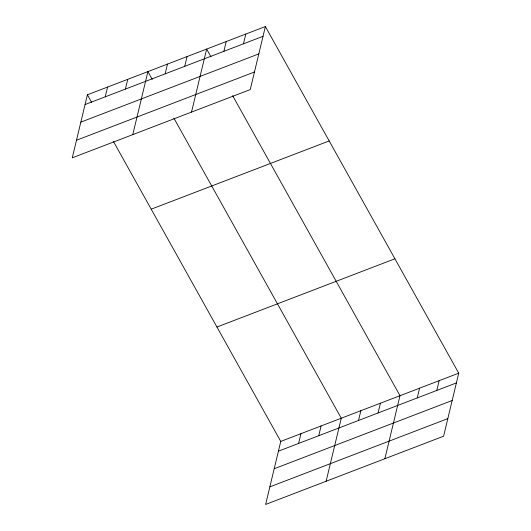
<?xml version="1.0" encoding="UTF-8"?>
<svg xmlns="http://www.w3.org/2000/svg" width="531" height="531" viewBox="0 0 531 531"><rect width="100%" height="100%" fill="white"/><g stroke="black" fill="none" stroke-linecap="round" stroke-linejoin="round"><path stroke-width="0.8" d="M87.403 94.797L72.269 157.826L250.24 89.58L265.374 26.55L87.403 94.797L91.737 102.563M105.231 96.821L107.574 87.064M125.402 89.082L127.745 79.325M132.783 134.628L147.917 71.592L152.244 79.358M165.148 73.842L167.491 64.085M184.722 66.335L187.065 56.578M191.512 112.101L206.645 49.071L210.98 56.837M223.876 51.321L226.219 41.564M243.457 43.814L245.8 34.057M113.402 141.399L280.76 441.42L265.626 504.45L443.597 436.203L458.731 373.174L265.374 26.55M298.588 443.438L300.931 433.681M318.753 435.705L321.096 425.948M326.134 481.245L341.267 418.216L173.909 118.194M358.505 420.466L360.848 410.709M378.079 412.959L380.422 403.202M384.869 458.724L399.996 395.695L232.638 95.673M417.233 397.945L419.576 388.188M436.807 390.438L439.15 380.681M85.06 104.554L263.031 36.307M80.838 122.137L258.809 53.89M76.491 140.25L254.462 72.004M151.209 209.181L329.18 140.934M216.953 327.03L394.925 258.783M280.76 441.42L458.731 373.174M278.417 451.177L456.388 382.931M274.195 468.754L452.166 400.507M269.848 486.867L447.819 418.62"/></g></svg>
